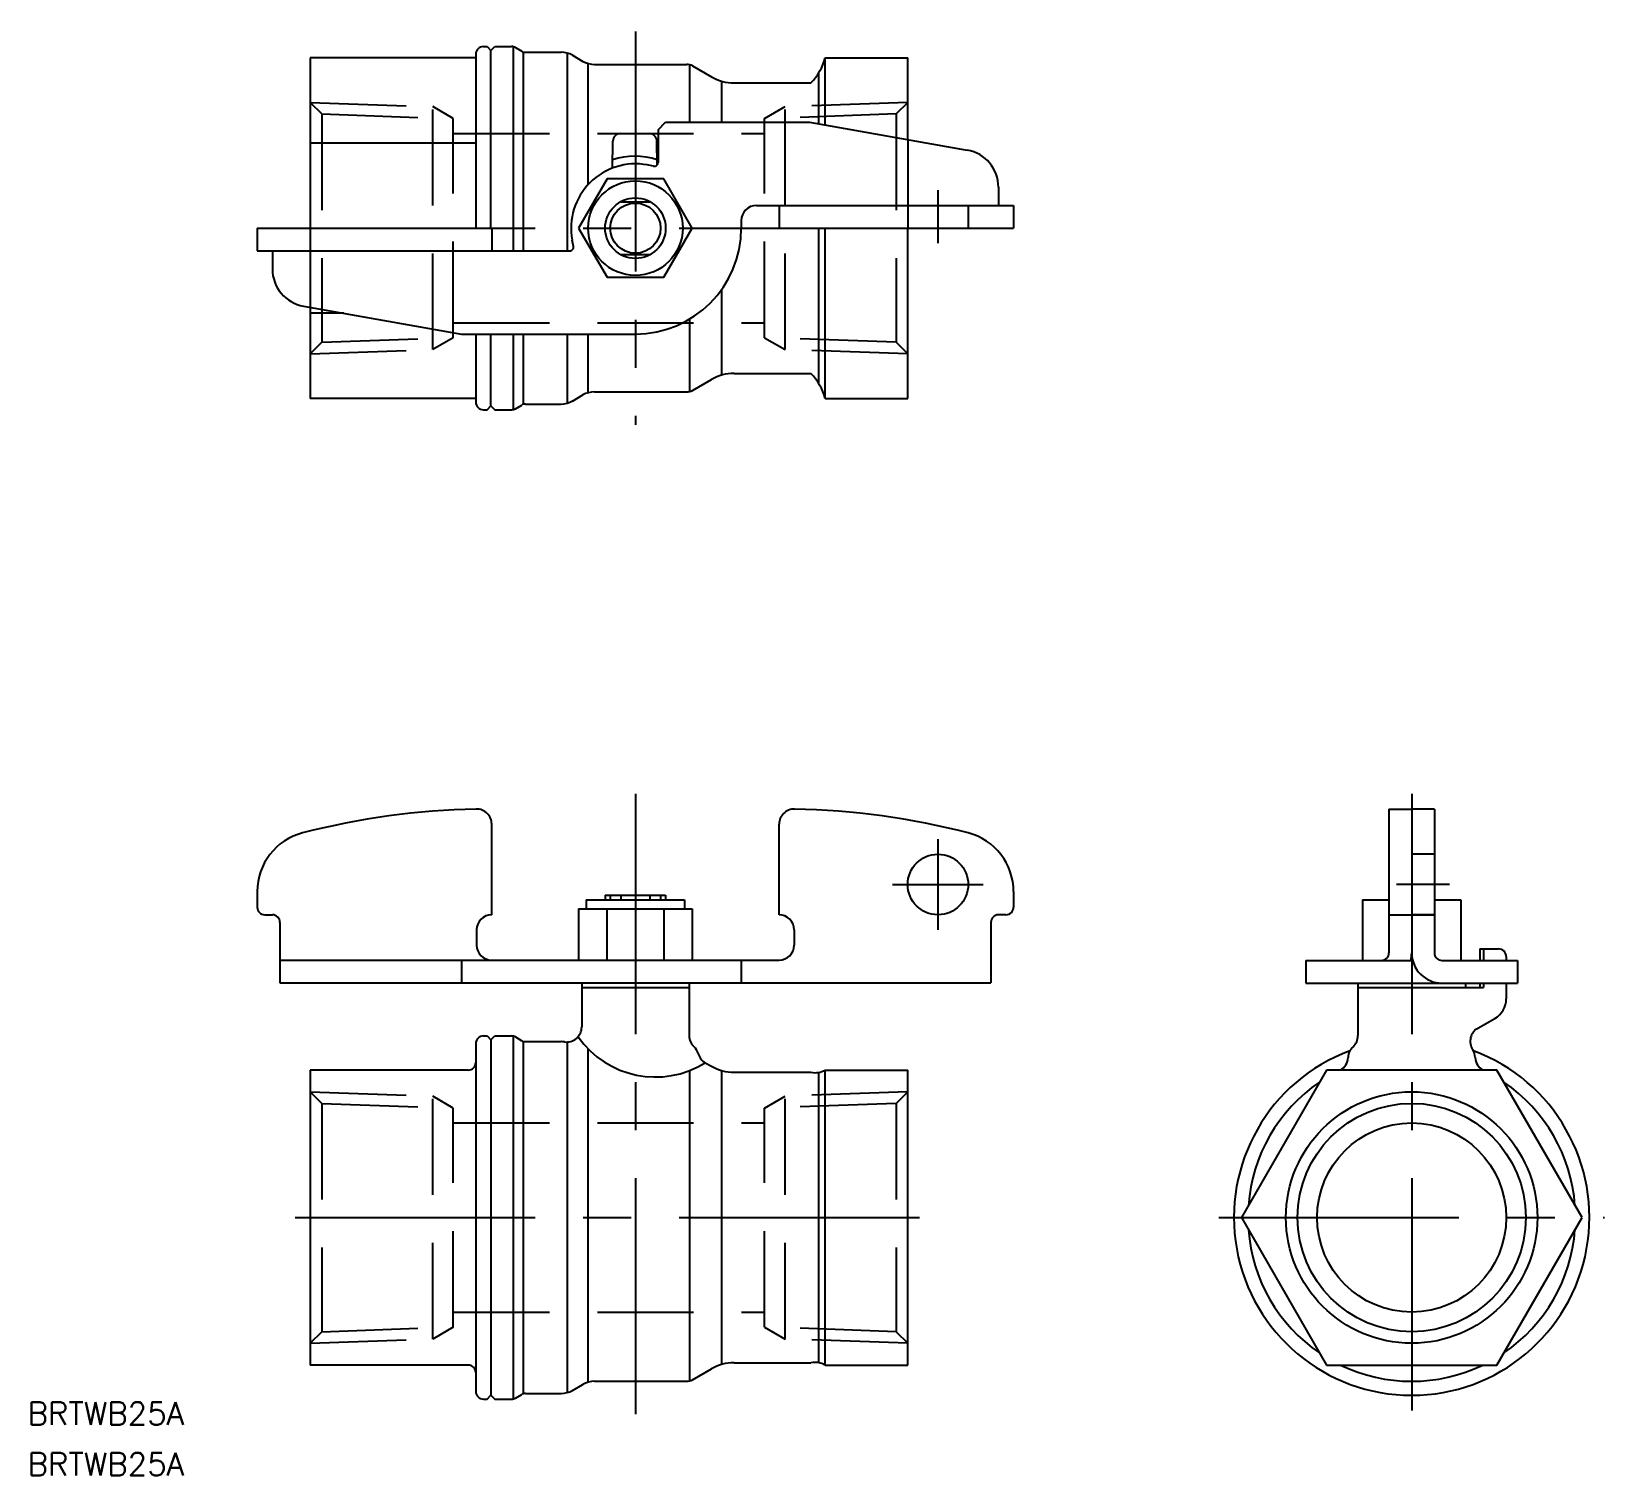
# Model space of a CAD drawing. Extents: x -182 to 26, y -34 to 157.
import ezdxf

# ---------------------------------------------------------------- set-up
doc = ezdxf.new("R2010")
doc.units = 0
doc.linetypes.add('CENTER', pattern=[50.8, 31.75, -6.35, 6.35, -6.35])
doc.linetypes.add('DASHED', pattern=[19.05, 12.7, -6.35])
doc.layers.get('0').update_dxf_attribs({"linetype": 'CONTINUOUS'})
doc.layers.add('CENTER', color=1, linetype='CENTER')
doc.styles.get("Standard").update_dxf_attribs({"font": 'txt.shx', "height": 3, "bigfont": 'bigfont.shx'})

msp = doc.modelspace()

# ---------------------------------------------------------------- linework, layer by layer
at = {"color": 7, "linetype": 'CONTINUOUS'}
for p, q in [((-122.74, 154.79), (-122.24, 154.79)), ((-122.24, 154.79), (-121.74, 154.29)), ((-121.74, 154.29), (-121.24, 154.79)), ((-121.74, 130.79), (-121.74, 154.29)), ((-121.24, 154.79), (-119.01, 154.79)), ((-118.74, 127.79), (-118.74, 154.75)), ((-118.51, 154.66), (-117.67, 154.17)), ((-117.44, 127.79), (-117.44, 154.08)), ((-117.17, 154.04), (-112.45, 154.04)), ((-111.64, 127.79), (-111.64, 153.93)), ((-123.74, 153.31), (-145.64, 153.31)), ((-145.64, 153.31), (-145.64, 108.27)), ((-123.74, 153.79), (-123.74, 130.79)), ((-110.95, 153.64), (-109.57, 152.84)), ((-108.87, 136.57), (-108.87, 152.55)), ((-108.07, 152.44), (-95.84, 152.44)), ((-95.44, 144.79), (-95.44, 152.39)), ((-95.09, 152.24), (-92.59, 150.79)), ((-77.54, 153.31), (-66.64, 153.31)), ((-77.54, 144.42), (-77.54, 153.31)), ((-66.64, 142.5), (-66.64, 153.31)), ((-91.2, 144.79), (-91.2, 150.21)), ((-89.59, 149.99), (-79.43, 149.99)), ((-78.38, 144.57), (-78.38, 151.37)), ((-99.64, 143.79), (-98.64, 144.79)), ((-99.64, 143.79), (-99.64, 139.48)), ((-98.64, 144.79), (-79.64, 144.79)), ((-79.64, 144.79), (-58.77, 141.11)), ((-145.64, 142.05), (-123.74, 142.05)), ((-105.69, 138.73), (-105.62, 142.31)), ((-104.62, 143.29), (-100.8, 143.29)), ((-99.75, 139.17), (-99.8, 142.31)), ((-106.39, 137.29), (-110.15, 130.79)), ((-98.89, 137.29), (-106.39, 137.29)), ((-100.23, 138.99), (-101.07, 139.14)), ((-95.14, 130.79), (-98.89, 137.29)), ((-54.64, 136.19), (-54.64, 133.79)), ((-104.58, 134.29), (-100.71, 134.29)), ((-86.64, 133.79), (-52.64, 133.79)), ((-83.64, 133.79), (-83.64, 130.79)), ((-52.64, 133.79), (-52.64, 130.79)), ((-88.64, 131.79), (-88.64, 130.79)), ((-152.64, 130.79), (-121.64, 130.79)), ((-152.64, 130.79), (-152.64, 127.79)), ((-138.74, 130.79), (-123.74, 130.79)), ((-135.24, 130.79), (-124.24, 130.79)), ((-121.64, 130.79), (-121.64, 127.79)), ((-110.84, 128.38), (-111, 129.22)), ((-110.15, 130.79), (-106.39, 124.29)), ((-98.89, 124.29), (-95.14, 130.79)), ((-83.64, 130.79), (-52.64, 130.79)), ((-78.38, 110.21), (-78.38, 130.79)), ((-77.54, 108.27), (-77.54, 130.79)), ((-66.64, 108.27), (-66.64, 130.79)), ((-152.64, 127.79), (-111.33, 127.79)), ((-150.64, 127.79), (-150.64, 125.39)), ((-104.58, 127.29), (-100.71, 127.29)), ((-106.39, 124.29), (-98.89, 124.29)), ((-91.2, 111.37), (-91.2, 122.72)), ((-146.51, 120.47), (-125.64, 116.79)), ((-141.19, 119.53), (-145.64, 119.53)), ((-95.44, 109.19), (-95.44, 118.78)), ((-125.64, 116.79), (-102.64, 116.79)), ((-123.74, 116.79), (-123.74, 107.79)), ((-121.74, 107.29), (-121.74, 116.79)), ((-118.74, 106.83), (-118.74, 116.79)), ((-117.44, 107.5), (-117.44, 116.79)), ((-111.64, 107.65), (-111.64, 116.79)), ((-108.87, 109.03), (-108.87, 116.79)), ((-95.09, 109.34), (-92.59, 110.79)), ((-89.59, 111.59), (-79.43, 111.59)), ((-123.74, 108.27), (-145.64, 108.27)), ((-110.95, 107.94), (-109.57, 108.74)), ((-108.07, 109.14), (-95.84, 109.14)), ((-77.54, 108.27), (-66.64, 108.27)), ((-122.74, 106.79), (-122.24, 106.79)), ((-122.24, 106.79), (-121.74, 107.29)), ((-121.74, 107.29), (-121.24, 106.79)), ((-121.24, 106.79), (-119.01, 106.79)), ((-118.51, 106.92), (-117.67, 107.41)), ((-117.17, 107.54), (-112.45, 107.54)), ((-121.64, 40.02), (-121.64, 52)), ((-83.64, 40.02), (-83.64, 52)), ((-3, 54), (0, 54)), ((-3, 54), (-3, 35)), ((0, 54), (0, 35)), ((3, 54), (0, 54)), ((3, 54), (3, 35)), ((-152.64, 43.1), (-152.64, 41.02)), ((-109.14, 42.02), (-96.14, 42.02)), ((-109.14, 42.02), (-109.14, 40.82)), ((-106.64, 42.62), (-98.64, 42.62)), ((-106.64, 42.62), (-106.64, 42.02)), ((-104.58, 42.62), (-104.58, 42.02)), ((-100.71, 42.62), (-100.71, 42.02)), ((-98.64, 42.62), (-98.64, 42.02)), ((-96.14, 42.02), (-96.14, 40.82)), ((-52.64, 43.1), (-52.64, 41.02)), ((-6.5, 42), (-6.5, 34)), ((-6.5, 42), (-3, 42)), ((3, 42), (6.5, 42)), ((6.5, 42), (6.5, 34)), ((-151.64, 40.02), (-150.64, 40.02)), ((-110.15, 40.82), (-95.14, 40.82)), ((-110.15, 40.82), (-110.15, 34.02)), ((-106.39, 34.02), (-106.39, 40.82)), ((-98.89, 40.82), (-98.89, 34.02)), ((-95.14, 40.82), (-95.14, 34.02)), ((-53.64, 40.02), (-54.64, 40.02)), ((-3, 40), (0, 40)), ((0, 40), (3, 40)), ((-149.64, 39.02), (-149.64, 31.02)), ((-123.64, 38.02), (-123.64, 36.02)), ((-81.64, 38.02), (-81.64, 36.02)), ((-55.64, 39.02), (-55.64, 31.02)), ((9.01, 35.5), (9.01, 34)), ((9.01, 35.5), (11.5, 35.5)), ((9.5, 35.5), (9.5, 34)), ((-149.64, 34.02), (-102.64, 34.02)), ((-125.64, 34.02), (-125.64, 31.02)), ((-110.15, 34.02), (-95.14, 34.02)), ((-102.64, 34.02), (-83.64, 34.02)), ((-88.64, 34.02), (-88.64, 31.02)), ((-14, 34), (0.13, 34)), ((-14, 34), (-14, 31)), ((4, 34), (14, 34)), ((12.5, 34.5), (12.5, 34)), ((14, 34), (14, 31)), ((-149.64, 31.02), (-102.64, 31.02)), ((-109.74, 31.02), (-109.74, 25.2)), ((-109.74, 30.42), (-95.54, 30.42)), ((-109.74, 29.8), (-109.74, 29.2)), ((-102.64, 31.02), (-55.64, 31.02)), ((-95.54, 31.02), (-95.54, 24.05)), ((-95.54, 29.8), (-95.54, 29.2)), ((-14, 31), (14, 31)), ((-7.1, 31), (-7.1, 24.05)), ((-7.1, 30.4), (9.5, 30.4)), ((-7.1, 29.8), (-7.1, 29.2)), ((7.1, 31), (7.1, 30.4)), ((9.01, 31), (9.01, 30.4)), ((9.5, 31), (9.5, 30.4)), ((12.5, 31), (12.5, 28.93)), ((8.74, 25.03), (11, 26.33)), ((-123.74, 23), (-123.74, -23)), ((-122.74, 24), (-122.24, 24)), ((-122.24, 24), (-121.74, 23.5)), ((-121.74, 23.5), (-121.24, 24)), ((-121.74, 23.5), (-121.74, -23.5)), ((-121.24, 24), (-119.01, 24)), ((-118.74, -23.96), (-118.74, 23.96)), ((-118.51, 23.87), (-117.67, 23.38)), ((-117.44, -23.29), (-117.44, 23.29)), ((-117.17, 23.25), (-112.45, 23.25)), ((-111.64, -23.14), (-111.64, 23.2)), ((-108.87, -21.76), (-108.87, 22.27)), ((-145.64, 19.5), (-145.64, -19.5)), ((-124.74, 19.5), (-145.64, 19.5)), ((-125.74, 19.5), (-144.24, 19.5)), ((-95.44, -21.6), (-95.44, 19.44)), ((-93.4, 20.47), (-92.59, 20)), ((-91.2, -19.42), (-91.2, 19.42)), ((-89.59, 19.2), (-79.43, 19.2)), ((-78.38, -19.2), (-78.38, 19.2)), ((-77.54, -19.5), (-77.54, 19.5)), ((-77.54, 19.5), (-66.64, 19.5)), ((-66.64, -19.5), (-66.64, 19.5)), ((-11.26, 19.5), (-22.52, 0)), ((11.26, 19.5), (-11.26, 19.5)), ((22.52, 0), (11.26, 19.5)), ((-145.64, 0), (-123.74, 0)), ((-77.54, 0), (-66.64, 0)), ((-22.52, 0), (-11.26, -19.5)), ((11.26, -19.5), (22.52, 0)), ((-124.74, -19.5), (-145.64, -19.5)), ((-125.74, -19.5), (-144.24, -19.5)), ((-95.09, -21.45), (-92.59, -20)), ((-89.59, -19.2), (-79.43, -19.2)), ((-77.54, -19.5), (-66.64, -19.5)), ((-11.26, -19.5), (11.26, -19.5)), ((-110.95, -22.85), (-109.57, -22.05)), ((-108.07, -21.65), (-95.84, -21.65)), ((-122.74, -24), (-122.24, -24)), ((-122.24, -24), (-121.74, -23.5)), ((-121.74, -23.5), (-121.24, -24)), ((-121.24, -24), (-119.01, -24)), ((-118.51, -23.87), (-117.67, -23.38)), ((-117.17, -23.25), (-112.45, -23.25))]:
    msp.add_line(p, q, dxfattribs=at)
at = {"color": 3, "linetype": 'DASHED'}
for p, q in [((-145.64, 147.41), (-129.44, 146.85)), ((-145.64, 147.41), (-144.11, 145.88)), ((-144.11, 145.88), (-144.11, 115.7)), ((-144.11, 145.88), (-126.72, 145.27)), ((-129.44, 114.73), (-129.44, 146.85)), ((-126.72, 145.27), (-129.44, 146.85)), ((-85.57, 145.27), (-82.84, 146.85)), ((-68.17, 145.88), (-85.57, 145.27)), ((-66.64, 147.41), (-82.84, 146.85)), ((-82.84, 114.73), (-82.84, 146.85)), ((-66.64, 147.41), (-68.17, 145.88)), ((-68.17, 145.88), (-68.17, 115.7)), ((-126.72, 116.31), (-126.72, 145.27)), ((-85.57, 116.31), (-85.57, 145.27)), ((-126.72, 143.29), (-85.57, 143.29)), ((-66.64, 142.5), (-66.64, 133.79)), ((-66.64, 133.79), (-66.64, 130.79)), ((-58.64, 133.79), (-58.64, 130.79)), ((-126.72, 118.29), (-85.57, 118.29)), ((-144.11, 115.7), (-145.64, 114.17)), ((-145.64, 114.17), (-129.44, 114.73)), ((-144.11, 115.7), (-126.72, 116.31)), ((-126.72, 116.31), (-129.44, 114.73)), ((-68.17, 115.7), (-85.57, 116.31)), ((-85.57, 116.31), (-82.84, 114.73)), ((-66.64, 114.17), (-82.84, 114.73)), ((-68.17, 115.7), (-66.64, 114.17)), ((3, 48.02), (0, 48.02)), ((3, 40.02), (0, 40.02)), ((-145.64, 16.62), (-129.44, 16.06)), ((-145.64, 16.62), (-144.11, 15.09)), ((-144.11, 15.09), (-144.11, -15.09)), ((-144.11, 15.09), (-126.72, 14.48)), ((-129.44, -16.06), (-129.44, 16.06)), ((-126.72, 14.48), (-129.44, 16.06)), ((-85.57, 14.48), (-82.84, 16.06)), ((-68.17, 15.09), (-85.57, 14.48)), ((-66.64, 16.62), (-82.84, 16.06)), ((-82.84, -16.06), (-82.84, 16.06)), ((-66.64, 16.62), (-68.17, 15.09)), ((-68.17, 15.09), (-68.17, -15.09)), ((-126.72, -14.48), (-126.72, 14.48)), ((-126.72, 12.5), (-85.57, 12.5)), ((-85.57, -14.48), (-85.57, 14.48)), ((-144.11, -15.09), (-126.72, -14.48)), ((-126.72, -14.48), (-129.44, -16.06)), ((-126.72, -12.5), (-85.57, -12.5)), ((-68.17, -15.09), (-85.57, -14.48)), ((-85.57, -14.48), (-82.84, -16.06)), ((-144.11, -15.09), (-145.64, -16.62)), ((-145.64, -16.62), (-129.44, -16.06)), ((-66.64, -16.62), (-82.84, -16.06)), ((-68.17, -15.09), (-66.64, -16.62))]:
    msp.add_line(p, q, dxfattribs=at)
at = {"color": 3, "linetype": 'CONTINUOUS'}
for p, q in [((-105.97, 42.62), (-105.97, 42.02)), ((-99.32, 42.62), (-99.32, 42.02))]:
    msp.add_line(p, q, dxfattribs=at)
at = {"color": 7, "linetype": 'CONTINUOUS'}
for centre, radius in [((-102.64, 130.79), 6.25), ((-102.64, 130.79), 4), ((-62.64, 44.02), 4), ((0, 0), 15.09), ((0, 0), 12.5)]:
    msp.add_circle(centre, radius, dxfattribs=at)
at = {"color": 3, "linetype": 'CONTINUOUS'}
for centre, radius in [((-102.64, 130.79), 3.32), ((0, 0), 16.62)]:
    msp.add_circle(centre, radius, dxfattribs=at)
at = {"color": 7, "linetype": 'CONTINUOUS'}
for centre, radius, start, end in [((-122.74, 153.79), 1, 90, 180), ((-119.01, 153.79), 1, 60, 90), ((-117.17, 155.04), 1, 240, 270), ((-112.45, 151.04), 3, 60, 90), ((-108.07, 155.44), 3, 240, 270), ((-95.84, 150.94), 1.5, 60, 90), ((-85.15, 155.45), 7.91, 316.3282, 344.2693), ((-89.59, 155.99), 6, 240, 270), ((-104.62, 142.29), 1, 90, 179), ((-100.8, 142.29), 1, 1, 90), ((-102.71, 130.79), 9.5, 71.8791, 108.1209), ((-100.14, 139.48), 0.5, 259.3627, 0), ((-59.64, 136.19), 5, 0, 80), ((-102.64, 130.79), 8.5, 79.3627, 190.6373), ((-107.19, 139.02), 2, 356.4381, 357), ((-86.64, 131.79), 2, 90, 180), ((-102.64, 130.79), 14, 270, 0), ((-111.33, 128.29), 0.5, 270, 10.6373), ((-145.64, 125.39), 5, 180, 260), ((-89.59, 105.59), 6, 90, 120), ((-85.15, 106.13), 7.91, 15.7302, 43.6705), ((-108.07, 106.14), 3, 90, 120), ((-95.84, 110.64), 1.5, 270, 300), ((-122.74, 107.79), 1, 180, 270), ((-119.01, 107.79), 1, 270, 300), ((-117.17, 106.54), 1, 90, 120), ((-112.45, 110.54), 3, 270, 300), ((-121.64, -45.98), 100, 91.1694, 104.4775), ((-123.64, 52), 2, 359.9998, 91.1694), ((-81.64, 52), 2, 88.8306, 180.0002), ((-83.64, -45.98), 100, 75.5225, 88.8306), ((-144.64, 43.1), 8, 104.4775, 180), ((-60.64, 43.1), 8, 360, 75.5225), ((-151.64, 41.02), 1, 180, 270), ((-150.64, 39.02), 1, 0, 90), ((-121.64, 38.02), 2, 90, 180), ((-83.64, 38.02), 2, 360, 90), ((-54.64, 39.02), 1, 90, 180), ((-53.64, 41.02), 1, 270, 360), ((-121.64, 36.02), 2, 180, 270), ((-83.64, 36.02), 2, 270, 0), ((11.5, 34.5), 1, 0, 90), ((-4, 35), 1, 270, 0), ((-4, 35), 4, 345.5225, 0), ((4, 35), 4, 180, 270), ((4, 35), 1, 180, 270), ((9.5, 28.93), 3, 300, 0), ((-111.74, 25.2), 2, 261.9077, 0), ((9.74, 23.3), 2, 120, 213.3359), ((-122.74, 23), 1, 90, 180), ((-119.01, 23), 1, 60, 90), ((-117.17, 24.25), 1, 240, 270), ((-112.45, 20.25), 3, 81.9077, 90), ((-100, 31.07), 12.49, 215.0579, 301.9294), ((-93.54, 24.05), 2, 180, 227.5457), ((-9.1, 24.05), 2, 312.4542, 0), ((-96.24, 21.1), 2, 15.9784, 47.5457), ((-92.4, 22.2), 2, 195.9784, 240), ((0, 0), 23.5, 110.3392, 69.6608), ((-10.4, 21.24), 2, 299.4351, 357.9681), ((-6.4, 21.1), 2, 132.4542, 177.9681), ((6.4, 21.1), 2, 2.0319, 32.6031), ((10.4, 21.24), 2, 182.0319, 240.5649), ((-124.74, 20.5), 1, 270, 0), ((-89.59, 25.2), 6, 240, 270), ((-78.9, 21.97), 2.82, 259.1558, 298.8655), ((0, 0), 21.65, 124.2493, 175.7507), ((0, 0), 21.65, 4.2493, 55.7507), ((0, 0), 21.65, 184.2493, 235.7507), ((0, 0), 21.65, 304.2493, 355.7507), ((-124.74, -20.5), 1, 360, 90), ((-89.59, -25.2), 6, 90, 120), ((-78.9, -21.97), 2.82, 61.1345, 100.8442), ((0, 0), 21.65, 244.2493, 295.7507), ((-112.45, -20.25), 3, 270, 300), ((-108.07, -24.65), 3, 90, 120), ((-95.84, -20.15), 1.5, 270, 300), ((-122.74, -23), 1, 180, 270), ((-119.01, -23), 1, 270, 300), ((-117.17, -24.25), 1, 90, 120)]:
    msp.add_arc(centre, radius, start, end, dxfattribs=at)
at = {"layer": 'CENTER', "color": 1, "linetype": 'CENTER'}
for p, q in [((-102.64, 156.79), (-102.64, 104.79)), ((-62.64, 135.79), (-62.64, 128.79)), ((-147.64, 130.79), (-64.64, 130.79)), ((-102.64, 56), (-102.64, -26)), ((0, 56), (0, -25.5)), ((-62.64, 50.02), (-62.64, 38.02)), ((-68.64, 44.02), (-56.64, 44.02)), ((5, 44.02), (-2, 44.02)), ((-147.64, 0), (-64.64, 0)), ((-25.5, 0), (25.5, 0))]:
    msp.add_line(p, q, dxfattribs=at)

# ---------------------------------------------------------------- texts
at = {"color": 7, "linetype": 'CONTINUOUS'}
for p in [(-183.01, -27.41), (-183.01, -34.1)]:
    msp.add_text('BRTWB25A', height=3, dxfattribs=at).set_placement(p)

doc.saveas('drawing.dxf')
